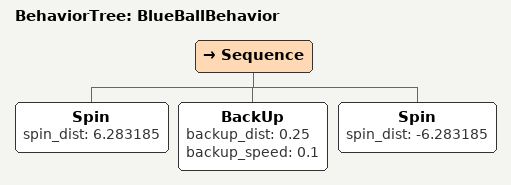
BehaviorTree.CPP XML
<?xml version="1.0"?>
<root main_tree_to_execute="BlueBallBehavior" BTCPP_format="4">
    <BehaviorTree ID="BlueBallBehavior">
        <Sequence>
          <Spin spin_dist="6.283185"/>
          <BackUp backup_dist="0.25" backup_speed="0.1"/>
          <Spin spin_dist="-6.283185"/>
        </Sequence>
    </BehaviorTree>
</root>
